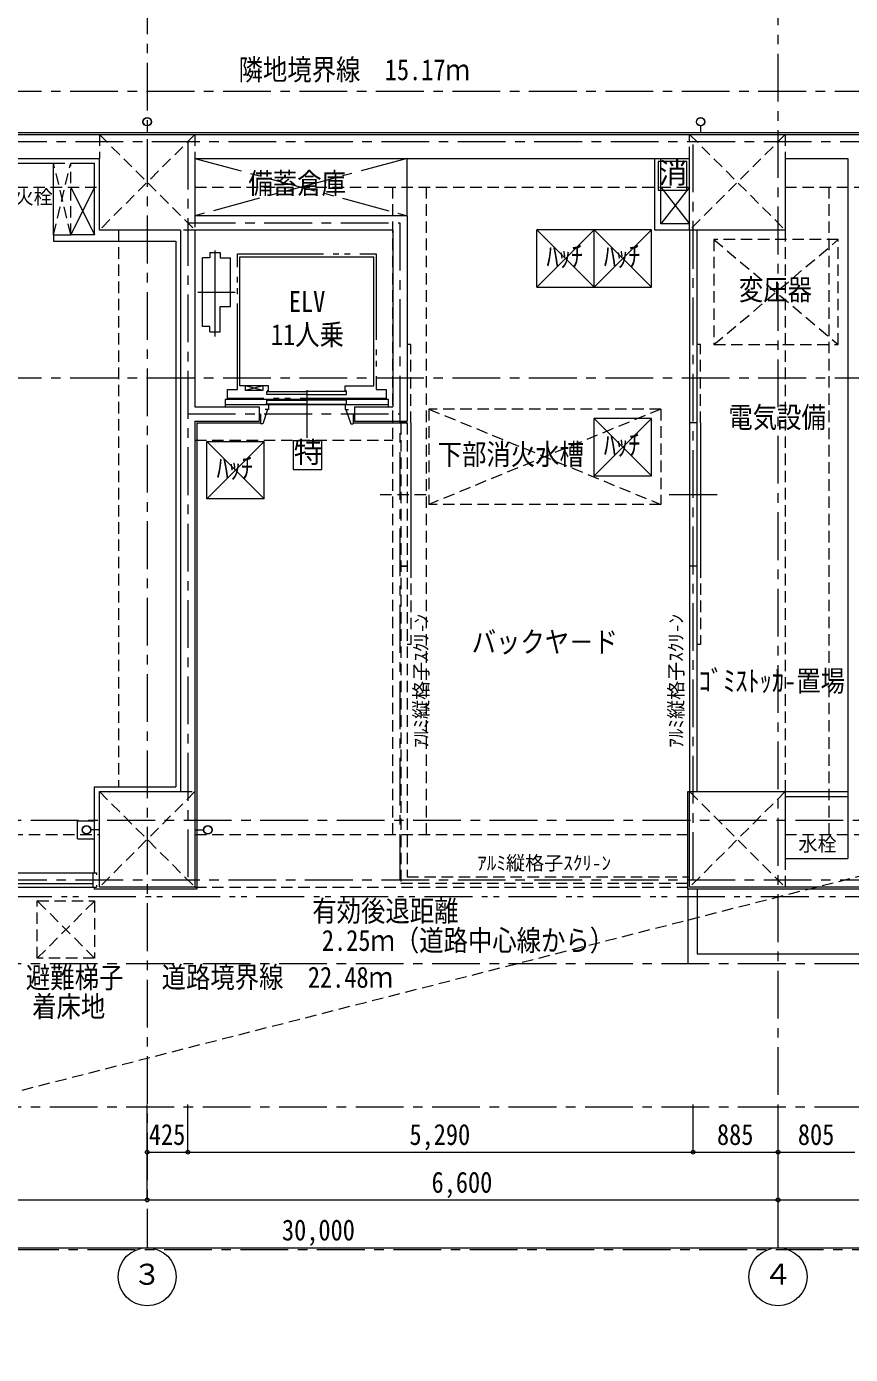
# Model space of a CAD drawing. Units: millimetres at full size; some dimension numbers follow another scale. Extents: x -443943 to 462275, y -43546 to 79452.
# Drawn here: x -311593 to -302974, y -20185 to -6283 of the extents above; entities that cross this region are included whole.
import ezdxf
from ezdxf.enums import TextEntityAlignment as Align

# ---------------------------------------------------------------- set-up
doc = ezdxf.new("R2010")
doc.units = ezdxf.units.MM
doc.header["$LTSCALE"] = 100
doc.header["$PDMODE"] = 32
doc.header["$PDSIZE"] = 40
for name, pattern in [('CHAIN1', [8, 5, -1, 1, -1]), ('CHAIN2', [12, 9, -1, 1, -1]), ('DASHED1', [1.8, 1.2, -0.6]), ('DOUBLE_CHAIN1', [8.8, 5, -1, 0.6, -0.6, 0.6, -1]), ('DOUBLE_CHAIN2', [12.8, 9, -1, 0.6, -0.6, 0.6, -1])]:
    doc.linetypes.add(name, pattern=pattern)
for name, color, linetype, lineweight in [('4-0_仕上', 7, 'Continuous', 15), ('4-1_通り芯', 4, 'Continuous', 9), ('4-2_躯体', 3, 'Continuous', 20), ('4-3_建具', 4, 'Continuous', 9), ('4-4_寸法', 7, 'Continuous', 15), ('4-5_文字', 7, 'Continuous', 15), ('4-A_目地･ﾊｯﾁ', 4, 'Continuous', 9), ('4-B_E-PANL', 1, 'Continuous', 18), ('4-F__', 4, 'Continuous', 9)]:
    doc.layers.add(name, color=color, linetype=linetype, lineweight=lineweight)
doc.styles.add('ＭＳ ゴシック', font='')
doc.styles.get('ＭＳ ゴシック').set_extended_font_data('MS Gothic')

msp = doc.modelspace()

# ---------------------------------------------------------------- linework, layer by layer
at = {"layer": '4-0_仕上', "color": 2}
for p, q in [((-310331, -7323.1), (-310331, -7393.1)), ((-304541, -7323.1), (-304541, -7393.1))]:
    msp.add_line(p, q, dxfattribs=at)
at = {"layer": '4-0_仕上'}
for p, q in [((-319933.5, -7393.1), (-293436, -7393.1)), ((-316381, -7713.1), (-311196, -7713.1)), ((-311311, -8463.1), (-311311, -7713.1)), ((-311311, -8463.1), (-311311, -7713.1)), ((-311131, -7713.1), (-310881, -7713.1)), ((-310881, -8398.1), (-310881, -7713.1)), ((-310881, -8463.1), (-310881, -7713.1)), ((-305021, -8413.1), (-305021, -7663.1)), ((-304956, -8348.1), (-304956, -7663.1)), ((-311311, -8463.1), (-311311, -8528.1)), ((-311311, -8463.1), (-311131, -8463.1)), ((-310881, -8463.1), (-311131, -8463.1)), ((-310881, -8463.1), (-311131, -8463.1)), ((-304656, -8413.1), (-305021, -8413.1)), ((-304656, -8348.1), (-304956, -8348.1)), ((-309811, -10433.1), (-309811, -15313.1)), ((-309811, -10433.1), (-309145.5, -10433.1)), ((-308176.5, -10433.1), (-307611, -10433.1)), ((-310881, -14243.1), (-310031, -14243.1)), ((-310881, -15143.1), (-310881, -14243.1)), ((-303656, -14293.1), (-303001, -14293.1)), ((-303656, -14343.1), (-303001, -14343.1)), ((-310881, -15313.1), (-310881, -15293.1)), ((-309811, -15313.1), (-310881, -15313.1)), ((-304676, -15313.1), (-304676, -16091.5))]:
    msp.add_line(p, q, dxfattribs=at)
at = {"layer": '4-0_仕上', "linetype": 'DASHED1'}
for p, q in [((-316381, -7963.1), (-310831, -7963.1)), ((-309831, -7963.1), (-304656, -7963.1)), ((-307761, -14743.1), (-307761, -7963.1)), ((-307411, -7963.1), (-307411, -14743.1)), ((-303656, -7963.1), (-294456, -7963.1)), ((-303201, -7963.1), (-303201, -14743.1)), ((-310631, -8413.1), (-310631, -14243.1)), ((-303656, -8413.1), (-303656, -14293.1)), ((-309831, -10613.1), (-307761, -10613.1)), ((-316431, -14743.1), (-310831, -14743.1)), ((-309831, -14743.1), (-304656, -14743.1)), ((-303656, -14743.1), (-294456, -14743.1)), ((-309831, -15293.1), (-304656, -15293.1))]:
    msp.add_line(p, q, dxfattribs=at)
at = {"layer": '4-0_仕上', "color": 4, "lineweight": 9}
for p, q in [((-311131, -7963.1), (-310881, -8463.1)), ((-310881, -7963.1), (-311131, -8463.1)), ((-304956, -7963.1), (-304656, -8348.1)), ((-304656, -7963.1), (-304956, -8348.1))]:
    msp.add_line(p, q, dxfattribs=at)
at = {"layer": '4-0_仕上'}
for points in [[(-311311, -8528.1), (-310031, -8528.1), (-310031, -14243.1)], [(-293436, -14273.1), (-293436, -15313.1), (-304676, -15313.1)], [(-304676, -15313.1), (-304676, -14293.1), (-304656, -14293.1)], [(-304576, -15313.1), (-304576, -15991.5), (-301661.4, -15991.5), (-293536, -15958.1)]]:
    msp.add_lwpolyline(points, dxfattribs=at)
at = {"layer": '4-0_仕上', "color": 2}
for centre, radius in [((-310331, -7278.6), 44.5), ((-310331, -7278.6), 41.8), ((-304541, -7278.6), 44.5), ((-304541, -7278.6), 41.8)]:
    msp.add_circle(centre, radius, dxfattribs=at)
at = {"layer": '4-1_通り芯', "linetype": 'CHAIN1'}
for p, q in [((-310331, -5062.1), (-310331, -19068.1)), ((-303731, -19068.1), (-303731, -5062.1)), ((-285781, -7488.1), (-326592.7, -7488.1)), ((-309906, -7488.1), (-309906, -15218.1)), ((-304618.5, -15218.1), (-304618.5, -7488.1)), ((-309906, -8338.1), (-307686, -8338.1)), ((-307686, -8338.1), (-307686, -15218.1)), ((-309906, -10338.1), (-307686, -10338.1)), ((-285781, -15218.1), (-326592.7, -15218.1))]:
    msp.add_line(p, q, dxfattribs=at)
at = {"layer": '4-1_通り芯', "color": 7, "lineweight": 15}
for centre in [(-310331, -19371.9), (-303731, -19371.9)]:
    msp.add_circle(centre, 303.8, dxfattribs=at)
at = {"layer": '4-2_躯体'}
for p, q in [((-319963.5, -7413.1), (-293456, -7413.1)), ((-316431, -7663.1), (-310831, -7663.1)), ((-310831, -8413.1), (-310831, -7663.1)), ((-309831, -7663.1), (-304656, -7663.1)), ((-309831, -7663.1), (-309831, -8263.1)), ((-304656, -8413.1), (-304656, -7663.1)), ((-303656, -7663.1), (-303656, -8413.1)), ((-303656, -7663.1), (-303001, -7663.1)), ((-303001, -7663.1), (-303001, -14993.1)), ((-307611, -8263.1), (-309831, -8263.1)), ((-307611, -8263.1), (-307611, -10413.1)), ((-309981, -8413.1), (-310831, -8413.1)), ((-309981, -8413.1), (-309981, -14293.1)), ((-309831, -8413.1), (-309831, -10263.1)), ((-307761, -8413.1), (-309831, -8413.1)), ((-307761, -8413.1), (-307761, -10263.1)), ((-303656, -8413.1), (-304656, -8413.1)), ((-309831, -10263.1), (-309161, -10263.1)), ((-308161, -10263.1), (-307761, -10263.1)), ((-309831, -10413.1), (-309831, -15293.1)), ((-309831, -10413.1), (-309161, -10413.1)), ((-308161, -10413.1), (-307611, -10413.1)), ((-310831, -15293.1), (-310831, -14293.1)), ((-310831, -14293.1), (-309981, -14293.1)), ((-304656, -14293.1), (-303656, -14293.1)), ((-304656, -15293.1), (-304656, -14293.1)), ((-303656, -14293.1), (-303656, -14993.1)), ((-303656, -14993.1), (-303001, -14993.1)), ((-309831, -15293.1), (-310831, -15293.1)), ((-293456, -15293.1), (-304656, -15293.1))]:
    msp.add_line(p, q, dxfattribs=at)
at = {"layer": '4-2_躯体', "linetype": 'DASHED1'}
for p, q in [((-310831, -7413.1), (-310831, -7663.1)), ((-310831, -7413.1), (-309831, -8413.1)), ((-309831, -7413.1), (-310831, -8413.1)), ((-309831, -7413.1), (-309831, -7663.1)), ((-304656, -7413.1), (-303656, -8413.1)), ((-304656, -7663.1), (-304656, -7413.1)), ((-303656, -7413.1), (-304656, -8413.1)), ((-303656, -7413.1), (-303656, -7663.1)), ((-310831, -14293.1), (-309831, -15293.1)), ((-303656, -14293.1), (-304656, -15293.1)), ((-304656, -14293.1), (-303656, -15293.1)), ((-303656, -14993.1), (-303656, -15293.1))]:
    msp.add_line(p, q, dxfattribs=at)
for points in [[(-309831, -8263.1), (-309831, -8413.1), (-309981, -8413.1)], [(-309981, -14293.1), (-309831, -14293.1), (-310831, -15293.1)]]:
    msp.add_lwpolyline(points, dxfattribs=at)
at = {"layer": '4-3_建具', "linetype": 'CHAIN1'}
for p, q in [((-307611, -7663.1), (-309831, -8263.1)), ((-309831, -7663.1), (-307611, -8263.1))]:
    msp.add_line(p, q, dxfattribs=at)
at = {"layer": '4-3_建具'}
for p, q in [((-307611, -8263.1), (-307611, -7663.1)), ((-304656, -8413.1), (-304656, -14293.1)), ((-304581, -8413.1), (-304581, -14293.1)), ((-307611, -10433.1), (-307686, -10433.1)), ((-304581, -10433.1), (-304656, -10433.1)), ((-304868.5, -11183.1), (-304368.5, -11183.1)), ((-307611, -11933.1), (-307686, -11933.1)), ((-304581, -11933.1), (-304656, -11933.1)), ((-316431, -15143.1), (-310901, -15143.1)), ((-316431, -15293.1), (-310901, -15293.1))]:
    msp.add_line(p, q, dxfattribs=at)
at = {"layer": '4-3_建具', "linetype": 'DASHED1'}
for p, q in [((-307893.5, -11183.1), (-307393.5, -11183.1)), ((-307676, -11933.1), (-307611, -11933.1))]:
    msp.add_line(p, q, dxfattribs=at)
at = {"layer": '4-3_建具', "color": 7, "lineweight": 15}
for p, q in [((-310901, -15143.1), (-310861, -15143.1)), ((-310901, -15143.1), (-310901, -15293.1)), ((-310861, -15143.1), (-310861, -15163.1)), ((-316361, -15255.6), (-310901, -15255.6)), ((-310861, -15273.1), (-310861, -15293.1)), ((-310901, -15293.1), (-310861, -15293.1))]:
    msp.add_line(p, q, dxfattribs=at)
at = {"layer": '4-3_建具', "linetype": 'DASHED1'}
for points in [[(-307676, -10433.1), (-307676, -15250.6), (-304656, -15250.6)], [(-307611, -10433.1), (-307611, -15185.6), (-304656, -15185.6)]]:
    msp.add_lwpolyline(points, dxfattribs=at)
at = {"layer": '4-4_寸法', "color": 4, "linetype": 'DASHED1', "lineweight": 9}
for p, q in [((-307573.5, -9613.1), (-307611, -9613.1)), ((-307573.5, -10433.1), (-307573.5, -9613.1)), ((-304543.5, -9613.1), (-304581, -9613.1)), ((-304543.5, -10433.1), (-304543.5, -9613.1)), ((-307573.5, -11933.1), (-307573.5, -12753.1)), ((-304543.5, -11933.1), (-304543.5, -12753.1)), ((-307573.5, -12753.1), (-307611, -12753.1)), ((-304543.5, -12753.1), (-304581, -12753.1))]:
    msp.add_line(p, q, dxfattribs=at)
at = {"layer": '4-4_寸法', "color": 4, "lineweight": 9}
for p, q in [((-307573.5, -10433.1), (-307573.5, -11933.1)), ((-304543.5, -10433.1), (-304543.5, -11933.1))]:
    msp.add_line(p, q, dxfattribs=at)
at = {"layer": '4-4_寸法'}
for p, q in [((-310331, -18068.1), (-310331, -17568.1)), ((-309906, -18068.1), (-309906, -17568.1)), ((-304618.5, -18068.1), (-304618.5, -17568.1)), ((-303731, -18068.1), (-303731, -17568.1)), ((-310331, -18568.1), (-310331, -18068.1)), ((-310331, -18068.1), (-309906, -18068.1)), ((-309906, -18068.1), (-304618.5, -18068.1)), ((-304618.5, -18068.1), (-303731, -18068.1)), ((-303731, -18568.1), (-303731, -18068.1)), ((-303731, -18068.1), (-302926, -18068.1)), ((-323531, -18568.1), (-293531, -18568.1)), ((-323531, -19068.1), (-293531, -19068.1))]:
    msp.add_line(p, q, dxfattribs=at)
for p in [(-310331, -18068.1), (-309906, -18068.1), (-304618.5, -18068.1), (-303731, -18068.1), (-310331, -18568.1), (-303731, -18568.1)]:
    msp.add_point(p, dxfattribs=at)
at = {"layer": '4-A_目地･ﾊｯﾁ', "linetype": 'DASHED1'}
for p, q in [((-311311, -8463.1), (-311131, -7713.1)), ((-311311, -8463.1), (-311311, -7713.1)), ((-311131, -8463.1), (-311131, -7713.1)), ((-311311, -8463.1), (-311131, -8463.1))]:
    msp.add_line(p, q, dxfattribs=at)
at = {"layer": '4-A_目地･ﾊｯﾁ', "linetype": 'CHAIN2'}
for p, q in [((-309621, -9528.1), (-309621, -8598.1)), ((-309801, -9063.1), (-309411, -9063.1))]:
    msp.add_line(p, q, dxfattribs=at)
at = {"layer": '4-A_目地･ﾊｯﾁ', "linetype": 'DOUBLE_CHAIN2'}
for p, q in [((-309676, -8704.1), (-309751, -8704.1)), ((-309676, -8648.1), (-309676, -8704.1)), ((-309676, -8648.1), (-309566, -8648.1)), ((-309566, -8648.1), (-309566, -8704.1)), ((-309566, -8704.1), (-309461, -8704.1)), ((-309461, -9212.1), (-309461, -8704.1)), ((-309566, -9212.1), (-309461, -9212.1)), ((-309566, -9478.1), (-309566, -9212.1)), ((-309676, -9478.1), (-309676, -9422.1)), ((-309676, -9478.1), (-309566, -9478.1))]:
    msp.add_line(p, q, dxfattribs=at)
at = {"layer": '4-A_目地･ﾊｯﾁ'}
for p, q in [((-309121, -10043.1), (-309301, -10093.1)), ((-309061, -10098.1), (-309076, -10098.1)), ((-308661, -10088.1), (-308661, -10588.1)), ((-308246, -10098.1), (-308261, -10098.1)), ((-307806, -10188.1), (-309516, -10188.1)), ((-309516, -10188.1), (-309516, -10263.1)), ((-309516, -10241.1), (-307806, -10241.1)), ((-309061, -10241.1), (-309098.4, -10241.1)), ((-309061, -10241.1), (-309061, -10291.1)), ((-308261, -10241.1), (-308261, -10291.1)), ((-308261, -10241.1), (-308223.6, -10241.1)), ((-307806, -10263.1), (-307806, -10188.1)), ((-309061, -10291.1), (-309098.4, -10291.1)), ((-308261, -10291.1), (-308223.6, -10291.1))]:
    msp.add_line(p, q, dxfattribs=at)
at = {"layer": '4-A_目地･ﾊｯﾁ', "color": 3, "lineweight": 20}
for p, q in [((-309161, -10263.1), (-309161, -10413.1)), ((-308161, -10263.1), (-308161, -10413.1))]:
    msp.add_line(p, q, dxfattribs=at)
at = {"layer": '4-A_目地･ﾊｯﾁ', "color": 7, "lineweight": 15}
for p, q in [((-309145.5, -10338.1), (-309145.5, -10443.1)), ((-309071, -10291.1), (-309120.5, -10443.1)), ((-308176.5, -10338.1), (-308176.5, -10443.1)), ((-309120.5, -10443.1), (-309145.5, -10443.1)), ((-311060.5, -14787.6), (-310881, -14787.6))]:
    msp.add_line(p, q, dxfattribs=at)
at = {"layer": '4-A_目地･ﾊｯﾁ', "color": 2, "lineweight": 15}
for p, q in [((-310841, -14693.1), (-310921.5, -14693.1)), ((-310841, -14693.1), (-310921.5, -14693.1)), ((-309821, -14693.1), (-309740.5, -14693.1)), ((-309821, -14693.1), (-309740.5, -14693.1))]:
    msp.add_line(p, q, dxfattribs=at)
at = {"layer": '4-A_目地･ﾊｯﾁ', "linetype": 'DASHED1'}
msp.add_lwpolyline([(-311131, -8463.1), (-311311, -7713.1), (-311131, -7713.1)], dxfattribs=at)
at = {"layer": '4-A_目地･ﾊｯﾁ', "linetype": 'DOUBLE_CHAIN2'}
msp.add_lwpolyline([(-309676, -9422.1), (-309751, -9422.1), (-309751, -8704.1)], dxfattribs=at)
msp.add_lwpolyline([(-307831, -10178.1), (-309491, -10178.1), (-309491, -10083.1), (-309386, -10083.1), (-309386, -8663.1), (-307936, -8663.1), (-307936, -10083.1), (-307831, -10083.1)], close=True, dxfattribs=at)
at = {"layer": '4-A_目地･ﾊｯﾁ'}
for points in [[(-309061, -10098.1), (-309061, -10043.1), (-309361, -10043.1), (-309361, -8693.1), (-307961, -8693.1)], [(-308261, -10098.1), (-308261, -10043.1), (-307961, -10043.1), (-307961, -8693.1)], [(-309121, -10093.1), (-309301, -10093.1), (-309301, -10043.1)], [(-309121, -10043.1), (-309121, -10093.1), (-309301, -10043.1)]]:
    msp.add_lwpolyline(points, dxfattribs=at)
for points in [[(-309078, -10103.1), (-308662, -10103.1), (-308662, -10135.1), (-309078, -10135.1)], [(-308244, -10103.1), (-308660, -10103.1), (-308660, -10135.1), (-308244, -10135.1)], [(-308662, -10195.6), (-308662, -10235.6), (-309078, -10235.6), (-309078, -10195.6)], [(-308660, -10195.6), (-308660, -10235.6), (-308244, -10235.6), (-308244, -10195.6)]]:
    msp.add_lwpolyline(points, close=True, dxfattribs=at)
at = {"layer": '4-A_目地･ﾊｯﾁ', "color": 7, "lineweight": 15}
for points in [[(-308251, -10291.1), (-308201.5, -10443.1), (-308176.5, -10443.1)], [(-311060.5, -14787.6), (-311060.5, -14598.6), (-310881, -14598.6)]]:
    msp.add_lwpolyline(points, dxfattribs=at)
at = {"layer": '4-A_目地･ﾊｯﾁ', "color": 2, "lineweight": 15}
for centre, radius in [((-310966, -14693.1), 44.5), ((-310966, -14693.1), 44.5), ((-310966, -14693.1), 41.8), ((-310966, -14693.1), 41.8), ((-309696, -14693.1), 44.5), ((-309696, -14693.1), 44.5), ((-309696, -14693.1), 41.8), ((-309696, -14693.1), 41.8)]:
    msp.add_circle(centre, radius, dxfattribs=at)
at = {"layer": '4-B_E-PANL'}
for p, q in [((-304984.5, -7694.7), (-304984.5, -7994.7)), ((-304684.5, -7694.7), (-304984.5, -7694.7)), ((-304684.5, -7994.7), (-304684.5, -7694.7)), ((-304984.5, -7994.7), (-304684.5, -7994.7)), ((-308803.2, -10618.9), (-308803.2, -10918.9)), ((-308503.2, -10618.9), (-308803.2, -10618.9)), ((-308503.2, -10918.9), (-308503.2, -10618.9)), ((-308803.2, -10918.9), (-308503.2, -10918.9))]:
    msp.add_line(p, q, dxfattribs=at)
at = {"layer": '4-B_E-PANL', "color": 4, "lineweight": 9}
for p, q in [((-306256, -9012), (-306256, -8412)), ((-305656, -8412), (-306256, -8412)), ((-305656, -8412), (-306256, -9012)), ((-306256, -8412), (-305656, -9012)), ((-305656, -9012), (-305656, -8412)), ((-305056, -8412), (-305656, -8412)), ((-305056, -8412), (-305656, -9012)), ((-305656, -8412), (-305056, -9012)), ((-305056, -9012), (-305056, -8412)), ((-306256, -9012), (-305656, -9012)), ((-305656, -9012), (-305056, -9012)), ((-305056, -10387), (-305656, -10387)), ((-305656, -10987), (-305656, -10387)), ((-305656, -10387), (-305056, -10987)), ((-305056, -10387), (-305656, -10987)), ((-305056, -10987), (-305056, -10387)), ((-309107.2, -10628.2), (-309707.2, -11228.2)), ((-309707.2, -10628.2), (-309107.2, -11228.2)), ((-309107.2, -11228.2), (-309107.2, -10628.2)), ((-305656, -10987), (-305056, -10987)), ((-309107.2, -11228.2), (-309707.2, -11228.2))]:
    msp.add_line(p, q, dxfattribs=at)
at = {"layer": '4-B_E-PANL', "color": 4, "linetype": 'DASHED1', "lineweight": 9}
for p, q in [((-304401, -9613.1), (-303101, -8513.1)), ((-304401, -8513.1), (-304401, -9613.1)), ((-304401, -9613.1), (-303101, -9613.1)), ((-307386, -10287), (-304956, -11287)), ((-304956, -10287), (-307386, -11287)), ((-304956, -10287), (-304956, -11287)), ((-325765.2, -21030.8), (-284691.3, -10524.5)), ((-304956, -11287), (-307386, -11287))]:
    msp.add_line(p, q, dxfattribs=at)
at = {"layer": '4-B_E-PANL', "linetype": 'CHAIN1'}
msp.add_line((-302637.1, -9963), (-317810.3, -9963.1), dxfattribs=at)
at = {"layer": '4-B_E-PANL', "linetype": 'DOUBLE_CHAIN1'}
msp.add_line((-324149.1, -15391.6), (-301662.7, -15391.5), dxfattribs=at)
at = {"layer": '4-B_E-PANL', "color": 2, "linetype": 'DASHED1', "lineweight": 15}
for p, q in [((-311481, -16037.2), (-310881, -15437.2)), ((-310881, -16037.2), (-311481, -15437.2))]:
    msp.add_line(p, q, dxfattribs=at)
at = {"layer": '4-B_E-PANL', "color": 4, "linetype": 'DASHED1', "lineweight": 9}
msp.add_lwpolyline([(-303101, -9613.1), (-303101, -8513.1), (-304401, -8513.1)], close=True, dxfattribs=at)
at = {"layer": '4-B_E-PANL', "linetype": 'CHAIN1'}
msp.add_lwpolyline([(-321143.9, -9963.1), (-321148.3, -14591.6), (-301664.3, -14591.5), (-290615.9, -14546.2)], dxfattribs=at)
at = {"layer": '4-B_E-PANL', "color": 4, "linetype": 'DASHED1', "lineweight": 9}
msp.add_lwpolyline([(-304956, -10287), (-307386, -10287), (-307386, -11287)], dxfattribs=at)
at = {"layer": '4-B_E-PANL', "color": 4, "lineweight": 9}
msp.add_lwpolyline([(-309707.2, -11228.2), (-309707.2, -10628.2), (-309107.2, -10628.2)], dxfattribs=at)
at = {"layer": '4-B_E-PANL', "color": 2, "linetype": 'DASHED1', "lineweight": 15}
msp.add_lwpolyline([(-311481, -16037.2), (-311481, -15437.2), (-310881, -15437.2), (-310881, -16037.2)], close=True, dxfattribs=at)
at = {"layer": '4-F__', "linetype": 'CHAIN1'}
for p, q in [((-302637.2, -6963), (-317810.4, -6963.1)), ((-324149.8, -16091.6), (-301661.2, -16091.5)), ((-324149.8, -17591.6), (-301661.2, -17591.5)), ((-301655.1, -19091.5), (-324149.8, -19091.6))]:
    msp.add_line(p, q, dxfattribs=at)

# ---------------------------------------------------------------- texts
at = {"layer": '4-0_仕上', "style": 'ＭＳ ゴシック', "width": 0.85}
for s, p in [('有効後退距離', (-308603.7, -15718.3)), ('2.25ｍ（道路中心線から）', (-308503.5, -16026.3))]:
    msp.add_text(s, height=219.9, dxfattribs=at).set_placement(p, align=Align.BOTTOM_LEFT)
at = {"layer": '4-1_通り芯', "color": 7, "style": 'ＭＳ ゴシック'}
for s, p in [('３', (-310481, -19521.9)), ('４', (-303881, -19521.9))]:
    msp.add_text(s, height=219.9, dxfattribs=at).set_placement(p, align=Align.BOTTOM_LEFT)
at = {"layer": '4-3_建具', "style": 'ＭＳ ゴシック'}
msp.add_text('消火栓', height=146.6, dxfattribs=at).set_placement((-311918.7, -8184.6), align=Align.BOTTOM_LEFT)
at = {"layer": '4-4_寸法', "style": 'ＭＳ ゴシック', "width": 0.85}
for s, p in [('425', (-310313.5, -18058.1)), ('5,290', (-307587.3, -18058.1)), ('885', (-304369.8, -18058.1)), ('805', (-303523.5, -18058.1)), ('6,600', (-307356, -18558.1)), ('30,000', (-308921, -19058.1))]:
    msp.add_text(s, height=219.9, dxfattribs=at).set_placement(p, align=Align.BOTTOM_LEFT)
at = {"layer": '4-5_文字', "style": 'ＭＳ ゴシック', "width": 0.85}
for s, p in [('ELV', (-308849.2, -9338.1)), ('11人乗', (-309036.5, -9683.3)), ('避難梯子', (-311599.6, -16415.8)), ('道路境界線\u300022.48ｍ', (-310179.7, -16411.8)), ('着床地', (-311534.6, -16717.8))]:
    msp.add_text(s, height=219.9, dxfattribs=at).set_placement(p, align=Align.BOTTOM_LEFT)
at = {"layer": '4-B_E-PANL', "color": 7, "style": 'ＭＳ ゴシック', "width": 0.85}
for s, p in [('備蓄倉庫', (-309271.5, -8099.6)), ('ﾊｯﾁ', (-306153.6, -8862)), ('ﾊｯﾁ', (-305553.6, -8862)), ('変圧器', (-304141, -9213.1)), ('電気設備', (-304251, -10549.9)), ('ﾊｯﾁ', (-305553.6, -10837)), ('下部消火水槽', (-307291.5, -10937)), ('ﾊｯﾁ', (-309604.8, -11078.2)), ('バックヤ－ド', (-306936.2, -12901.7)), ('ｺﾞﾐｽﾄｯｶ-置場', (-304560, -13309.3))]:
    msp.add_text(s, height=219.9, dxfattribs=at).set_placement(p, align=Align.BOTTOM_LEFT)
at = {"layer": '4-B_E-PANL', "style": 'ＭＳ ゴシック'}
for s, p in [('消', (-304979.2, -7991.3)), ('特', (-308797.9, -10915.5))]:
    msp.add_text(s, height=219.9, dxfattribs=at).set_placement(p, align=Align.BOTTOM_LEFT)
at = {"layer": '4-B_E-PANL', "color": 4, "style": 'ＭＳ ゴシック'}
for p in [(-307348.2, -13833.1), (-304681.2, -13833.1)]:
    msp.add_text('ｱﾙﾐ縦格子ｽｸﾘ-ﾝ', height=146.6, rotation=90, dxfattribs=at).set_placement(p, align=Align.BOTTOM_LEFT)
for s, p in [('水栓', (-303517.6, -14961.5)), ('ｱﾙﾐ縦格子ｽｸﾘ-ﾝ', (-306877.7, -15157.4))]:
    msp.add_text(s, height=146.6, dxfattribs=at).set_placement(p, align=Align.BOTTOM_LEFT)
at = {"layer": '4-F__', "color": 7, "style": 'ＭＳ ゴシック', "width": 0.85}
msp.add_text('隣地境界線\u300015.17ｍ', height=219.9, rotation=0.001, dxfattribs=at).set_placement((-309374.9, -6910.1), align=Align.BOTTOM_LEFT)

doc.saveas('drawing.dxf')
